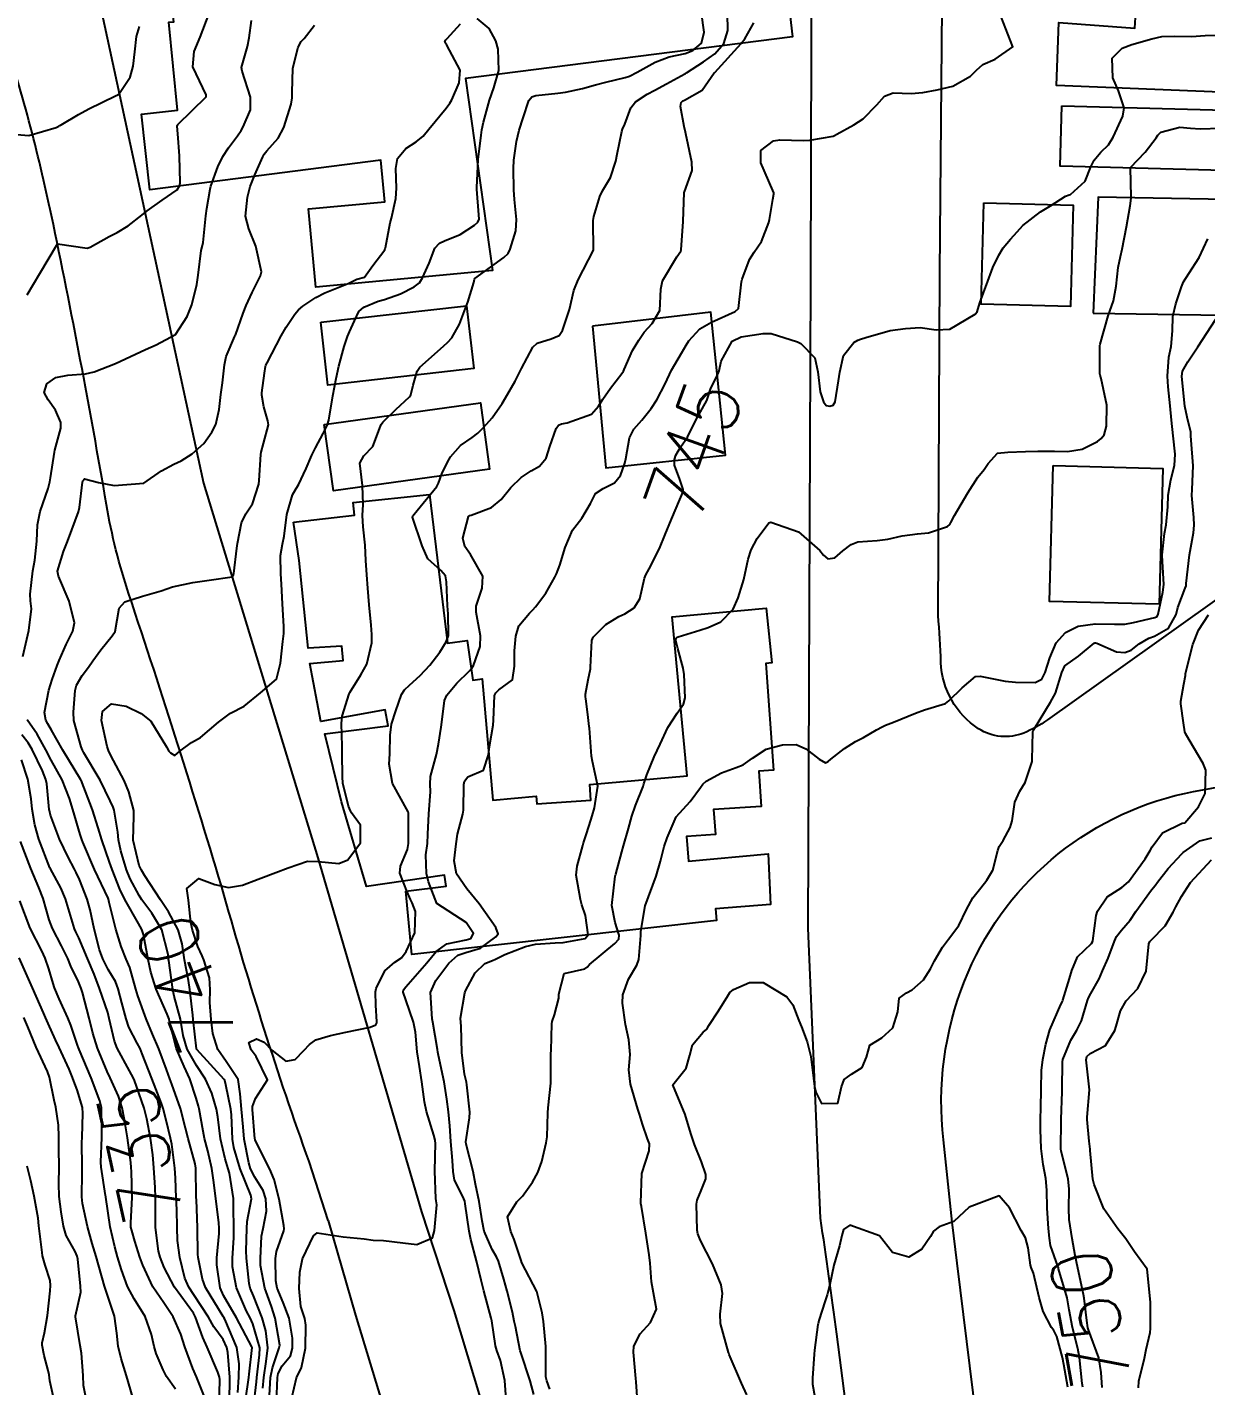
# Model space of a CAD drawing. Header units: metres. Extents: x 298520 to 308411, y 7433745 to 7450750.
# Drawn here: x 302011.5 to 302090.6, y 7441738.3 to 7441829.5 of the extents above; entities that cross this region are included whole.
import ezdxf
from ezdxf.enums import TextEntityAlignment as Align

# ---------------------------------------------------------------- set-up
doc = ezdxf.new("R2010")
doc.units = ezdxf.units.M
doc.header["$LTSCALE"] = 10
for name, color, linetype in [('Cotas', 45, 'Continuous'), ('Curvas de Nivel 1m', 11, 'Continuous'), ('Curvas de Nivel 5m', 15, 'Continuous'), ('Edificações', 30, 'Continuous'), ('Vias Primárias', 230, 'Continuous')]:
    doc.layers.add(name, color=color, linetype=linetype)
doc.styles.add('Style-STANDARD', font='STANDARD.shx')

msp = doc.modelspace()

# ---------------------------------------------------------------- linework, layer by layer
at = {"layer": 'Curvas de Nivel 1m', "flags": 128}
for points, elevation in [([(302011.458, 7441811.57), (302012.321, 7441813.007), (302013.493, 7441814.99), (302015.49, 7441814.709), (302015.702, 7441814.757), (302016.061, 7441814.964), (302016.971, 7441815.485), (302017.505, 7441815.755), (302018.247, 7441816.203), (302019.174, 7441816.925), (302019.526, 7441817.205), (302020.528, 7441817.915), (302021.54, 7441818.619), (302021.699, 7441818.898), (302021.733, 7441819.086), (302021.697, 7441820.898), (302021.585, 7441822.389), (302021.538, 7441822.901), (302021.548, 7441822.946), (302021.594, 7441823.001), (302023.48, 7441824.872), (302023.48, 7441825.007), (302022.6, 7441826.886), (302022.677, 7441827.908), (302023.076, 7441828.879), (302023.679, 7441830.478)], 736), ([(302027.749, 7441737.64), (302027.817, 7441738.818), (302027.933, 7441739.476), (302028.395, 7441740.812), (302028.425, 7441741.002), (302028.121, 7441742.815), (302027.871, 7441743.591), (302027.429, 7441744.822), (302027.147, 7441746.356), (302027.126, 7441746.826), (302027.213, 7441748.31), (302027.321, 7441748.824), (302027.547, 7441749.995), (302027.504, 7441750.822), (302027.314, 7441751.396), (302026.748, 7441752.292), (302026.472, 7441752.833), (302026.346, 7441753.248), (302026.047, 7441754.837), (302025.964, 7441755.665), (302025.851, 7441756.84), (302025.78, 7441757.874), (302025.63, 7441758.842), (302024.841, 7441760.042), (302024.269, 7441760.859), (302023.934, 7441761.934), (302023.814, 7441762.866), (302023.73, 7441764.027), (302023.766, 7441764.867), (302023.72, 7441765.677), (302023.323, 7441766.874), (302023.208, 7441767.158), (302022.932, 7441767.777), (302022.561, 7441768.884), (302022.447, 7441769.388), (302022.292, 7441770.887), (302022.187, 7441771.682), (302022.988, 7441772.346), (302024.066, 7441771.946), (302024.982, 7441771.74), (302025.928, 7441771.896), (302026.988, 7441772.293), (302028.349, 7441772.81), (302028.811, 7441772.988), (302028.997, 7441773.065), (302030.285, 7441773.506), (302031, 7441773.499), (302032.402, 7441773.363), (302033.001, 7441773.592), (302033.847, 7441774.747), (302033.844, 7441775.934), (302033.254, 7441776.757), (302033.174, 7441776.888), (302033.047, 7441777.205), (302032.675, 7441778.764), (302032.644, 7441779.189), (302032.629, 7441780.765), (302032.617, 7441781.246), (302032.574, 7441782.765), (302032.629, 7441783.254), (302033.095, 7441784.76), (302033.103, 7441784.79), (302033.134, 7441784.842), (302033.872, 7441786.029), (302034.276, 7441786.743), (302034.615, 7441788.176), (302034.618, 7441788.738), (302034.566, 7441789.366), (302034.432, 7441790.742), (302034.335, 7441791.854), (302034.269, 7441792.744), (302034.214, 7441793.717), (302034.155, 7441794.746), (302034.034, 7441795.986), (302033.991, 7441796.749), (302034.024, 7441797.482), (302033.992, 7441798.75), (302033.807, 7441800.264), (302034.074, 7441800.743), (302034.691, 7441801.385), (302035.202, 7441802.732), (302035.24, 7441802.845), (302035.356, 7441803.016), (302036.225, 7441803.861), (302037.149, 7441804.712), (302037.237, 7441804.849), (302037.385, 7441805.502), (302037.669, 7441806.436), (302037.841, 7441806.703), (302039.417, 7441808.118), (302039.723, 7441808.374), (302039.993, 7441808.674), (302040.499, 7441809.603), (302040.902, 7441810.665), (302041.051, 7441811.062), (302041.469, 7441812.389), (302041.512, 7441812.62), (302041.54, 7441812.659), (302043.487, 7441814.072), (302043.765, 7441814.352), (302043.897, 7441814.626), (302044.275, 7441815.859), (302044.329, 7441816.622), (302044.191, 7441817.968), (302044.157, 7441818.624), (302044.132, 7441820.049), (302044.158, 7441820.624), (302044.334, 7441821.87), (302044.504, 7441822.621), (302044.772, 7441823.448), (302045.159, 7441824.615), (302045.365, 7441824.864), (302045.618, 7441824.948), (302047.097, 7441825.119), (302047.622, 7441825.185), (302048.773, 7441825.426), (302049.63, 7441825.669), (302050.331, 7441825.854), (302051.637, 7441826.158), (302051.915, 7441826.261), (302052.442, 7441826.528), (302053.65, 7441827.201), (302054.589, 7441827.565), (302055.656, 7441827.777), (302056.165, 7441827.978), (302056.757, 7441828.479), (302056.936, 7441829.211), (302056.756, 7441830.479)], 741), ([(302028.207, 7441737.173), (302028.268, 7441738.813), (302028.317, 7441739.082), (302028.595, 7441739.596), (302029.14, 7441740.267), (302029.295, 7441740.8), (302029.286, 7441741.466), (302029.052, 7441742.804), (302028.649, 7441743.858), (302028.265, 7441744.814), (302028.169, 7441745.314), (302028.146, 7441746.815), (302028.21, 7441747.293), (302028.702, 7441748.683), (302028.733, 7441748.81), (302028.706, 7441749.028), (302028.397, 7441750.813), (302028.063, 7441752.127), (302027.756, 7441752.815), (302026.782, 7441754.775), (302026.767, 7441754.83), (302026.764, 7441754.849), (302026.592, 7441756.832), (302026.602, 7441757.035), (302026.81, 7441757.566), (302027.602, 7441758.818), (302026.846, 7441760.393), (302026.516, 7441760.833), (302026.356, 7441761.337), (302026.86, 7441761.572), (302027.384, 7441761.348), (302027.905, 7441760.814), (302028.842, 7441760.074), (302029.458, 7441760.18), (302030.052, 7441760.788), (302030.435, 7441761.206), (302030.86, 7441761.499), (302031.827, 7441761.807), (302032.866, 7441762.027), (302034.504, 7441762.37), (302034.871, 7441762.512), (302034.941, 7441762.661), (302034.948, 7441762.729), (302034.889, 7441763.834), (302034.857, 7441764.731), (302034.905, 7441764.948), (302035.496, 7441766.146), (302036.149, 7441766.718), (302036.615, 7441767.024), (302036.93, 7441767.438), (302037.509, 7441768.702), (302037.543, 7441770.123), (302037.32, 7441770.705), (302037.213, 7441770.944), (302036.98, 7441771.457), (302036.503, 7441772.715), (302036.529, 7441773.183), (302037.009, 7441774.289), (302037.085, 7441774.709), (302037.083, 7441776.669), (302037.084, 7441776.709), (302037.082, 7441776.748), (302037.044, 7441776.828), (302036.012, 7441778.721), (302035.777, 7441780.029), (302035.812, 7441780.723), (302035.843, 7441781.985), (302035.941, 7441782.722), (302036.227, 7441783.614), (302036.617, 7441784.715), (302036.816, 7441785.035), (302037.142, 7441785.334), (302037.856, 7441785.996), (302038.504, 7441786.69), (302039.172, 7441787.555), (302039.615, 7441788.239), (302039.759, 7441788.674), (302039.75, 7441790.129), (302039.695, 7441790.675), (302039.63, 7441792.275), (302039.563, 7441792.677), (302039.237, 7441793.041), (302038.367, 7441793.816), (302037.985, 7441794.699), (302037.355, 7441796.635), (302037.362, 7441796.709), (302037.648, 7441797.066), (302038.973, 7441798.685), (302039.089, 7441798.9), (302039.316, 7441799.543), (302039.692, 7441800.311), (302039.893, 7441800.674), (302040.565, 7441801.444), (302041.346, 7441801.98), (302041.738, 7441802.267), (302042.106, 7441802.652), (302042.699, 7441803.307), (302043.369, 7441804.265), (302043.598, 7441804.637), (302044.249, 7441805.768), (302044.658, 7441806.621), (302045.417, 7441808.053), (302045.71, 7441808.318), (302046.661, 7441808.598), (302047.185, 7441808.833), (302047.429, 7441809.167), (302047.879, 7441810.583), (302048.183, 7441811.858), (302048.481, 7441812.575), (302049.493, 7441814.56), (302049.488, 7441816.561), (302049.525, 7441816.817), (302049.924, 7441818.171), (302050.115, 7441818.554), (302050.649, 7441819.452), (302051.011, 7441820.546), (302051.099, 7441821.016), (302051.394, 7441822.542), (302051.442, 7441822.694), (302051.598, 7441823.032), (302052.017, 7441824.128), (302052.311, 7441824.533), (302053.096, 7441825.051), (302053.625, 7441825.323), (302054.393, 7441825.741), (302055.642, 7441826.416), (302055.687, 7441826.445), (302055.742, 7441826.489), (302056.898, 7441827.23), (302057.656, 7441827.765), (302058.26, 7441828.461), (302058.533, 7441829.319), (302058.5, 7441830.458)], 742), ([(302011.165, 7441787.258), (302011.587, 7441789.014), (302011.759, 7441790.458), (302011.689, 7441791.013), (302011.66, 7441791.456), (302011.84, 7441793.011), (302011.971, 7441793.74), (302012.111, 7441795.007), (302012.17, 7441796.106), (302012.335, 7441797.004), (302012.865, 7441798.563), (302012.987, 7441798.995), (302013.033, 7441799.268), (302013.309, 7441800.99), (302013.334, 7441801.121), (302013.721, 7441802.614), (302013.727, 7441802.986), (302013.361, 7441803.805), (302012.877, 7441804.506), (302012.602, 7441805.002), (302012.788, 7441805.592), (302013.388, 7441806.02), (302014.196, 7441806.176), (302015.392, 7441806.265), (302015.974, 7441806.384), (302017.403, 7441806.95), (302019.413, 7441807.887), (302020.122, 7441808.206), (302021.423, 7441808.9), (302022.21, 7441810.12), (302022.527, 7441810.884), (302022.856, 7441812.268), (302022.96, 7441812.878), (302023.155, 7441814.54), (302023.236, 7441814.874), (302023.28, 7441815.089), (302023.463, 7441816.871), (302023.528, 7441817.356), (302023.749, 7441818.66), (302023.8, 7441818.867), (302024.263, 7441820.156), (302024.606, 7441820.86), (302024.981, 7441821.447), (302025.584, 7441822.245), (302025.829, 7441822.608), (302025.961, 7441822.846), (302026.46, 7441823.986), (302026.472, 7441824.841), (302025.903, 7441826.583), (302025.867, 7441826.848), (302026.255, 7441828.246), (302026.375, 7441828.843), (302026.529, 7441829.987)], 737), ([(302026.129, 7441737.273), (302026.344, 7441738.832), (302026.37, 7441739.048), (302026.572, 7441740.83), (302026.565, 7441740.879), (302025.527, 7441742.841), (302024.655, 7441744.322), (302024.427, 7441744.854), (302024.211, 7441746.39), (302024.2, 7441746.857), (302024.351, 7441748.507), (302024.368, 7441748.855), (302024.345, 7441749.219), (302024.136, 7441750.859), (302023.97, 7441752.087), (302023.864, 7441752.863), (302023.595, 7441754.044), (302023.384, 7441754.871), (302023.292, 7441755.377), (302023.018, 7441756.877), (302022.973, 7441757.046), (302022.81, 7441757.591), (302022.388, 7441758.884), (302022.008, 7441759.716), (302021.497, 7441760.894), (302021.032, 7441762.737), (302020.998, 7441762.899), (302020.878, 7441763.236), (302020.126, 7441764.908), (302019.77, 7441766.056), (302019.597, 7441766.913), (302019.268, 7441768.589), (302019.161, 7441768.918), (302018.949, 7441769.317), (302018.031, 7441770.934), (302017.682, 7441771.642), (302017.177, 7441772.947), (302017, 7441773.454), (302016.478, 7441774.955), (302016.236, 7441775.753), (302015.859, 7441776.962), (302015.084, 7441778.949), (302015.075, 7441778.97), (302015.063, 7441778.988), (302013.85, 7441780.982), (302013.106, 7441782.305), (302012.856, 7441782.739), (302012.719, 7441782.996), (302012.626, 7441783.492), (302012.928, 7441784.993), (302013.15, 7441785.709), (302013.483, 7441786.664), (302013.605, 7441786.986), (302014.089, 7441788.065), (302014.539, 7441788.976), (302014.633, 7441789.534), (302014.294, 7441790.979), (302013.562, 7441792.654), (302013.505, 7441792.987), (302013.914, 7441794.315), (302014.17, 7441794.981), (302014.457, 7441795.786), (302014.908, 7441796.974), (302014.985, 7441797.274), (302015.179, 7441798.971), (302015.199, 7441799.076), (302015.307, 7441799.21), (302016.267, 7441798.96), (302017.301, 7441798.759), (302019.303, 7441798.92), (302020.485, 7441799.739), (302021.322, 7441800.194), (302021.798, 7441800.421), (302022.555, 7441800.882), (302023.34, 7441801.573), (302023.878, 7441802.334), (302024.129, 7441802.862), (302024.366, 7441803.856), (302024.47, 7441804.859), (302024.584, 7441805.659), (302024.727, 7441806.857), (302024.837, 7441807.428), (302025.422, 7441808.789), (302025.443, 7441808.83), (302025.45, 7441808.85), (302025.966, 7441810.324), (302026.169, 7441810.843), (302026.575, 7441811.726), (302027.147, 7441812.833), (302027.198, 7441813.11), (302026.833, 7441814.837), (302026.359, 7441815.993), (302026.125, 7441816.844), (302026.258, 7441818.121), (302026.45, 7441818.841), (302026.754, 7441819.634), (302027.303, 7441820.833), (302027.392, 7441821.005), (302027.569, 7441821.246), (302028.32, 7441822.081), (302028.714, 7441822.813), (302029.185, 7441824.383), (302029.263, 7441824.805), (302029.266, 7441825.158), (302029.31, 7441826.805), (302029.657, 7441828.214), (302029.868, 7441828.59), (302030.07, 7441828.796), (302030.767, 7441829.694)], 738), ([(302026.665, 7441736.829), (302026.869, 7441738.538), (302026.898, 7441738.827), (302027.079, 7441740.352), (302027.083, 7441740.825), (302026.629, 7441742.43), (302026.446, 7441742.832), (302026.188, 7441743.286), (302025.52, 7441744.841), (302025.262, 7441746.259), (302025.253, 7441746.844), (302025.334, 7441748.206), (302025.347, 7441748.844), (302025.329, 7441750.238), (302025.32, 7441750.844), (302025.055, 7441752.542), (302024.968, 7441752.848), (302024.763, 7441753.505), (302024.444, 7441754.855), (302024.278, 7441756.338), (302024.189, 7441756.859), (302023.87, 7441757.92), (302023.445, 7441758.871), (302022.836, 7441759.777), (302022.202, 7441760.887), (302021.948, 7441761.803), (302021.756, 7441762.891), (302021.346, 7441764.446), (302021.248, 7441764.897), (302020.973, 7441766.849), (302020.966, 7441766.9), (302020.926, 7441767.243), (302020.505, 7441768.904), (302019.841, 7441770.03), (302019.162, 7441770.918), (302018.976, 7441771.199), (302018.381, 7441772.323), (302018.139, 7441772.933), (302017.752, 7441774.199), (302017.601, 7441774.941), (302017.545, 7441775.459), (302017.298, 7441776.946), (302017.236, 7441777.138), (302017.049, 7441777.574), (302016.359, 7441778.957), (302015.274, 7441780.784), (302015.176, 7441780.969), (302015.095, 7441781.19), (302014.604, 7441782.975), (302014.573, 7441783.524), (302014.679, 7441784.975), (302014.776, 7441785.344), (302015.153, 7441785.98), (302015.578, 7441786.545), (302015.869, 7441786.963), (302016.408, 7441787.72), (302017.18, 7441788.658), (302017.366, 7441788.947), (302017.647, 7441790.502), (302018.025, 7441790.938), (302019.217, 7441791.32), (302020.456, 7441791.672), (302021.223, 7441791.95), (302022.59, 7441792.243), (302023.228, 7441792.33), (302023.697, 7441792.397), (302025.231, 7441792.624), (302025.327, 7441792.754), (302025.345, 7441792.849), (302025.546, 7441794.551), (302025.583, 7441794.847), (302025.865, 7441796.253), (302026.162, 7441796.841), (302026.594, 7441797.533), (302027.026, 7441798.833), (302027.053, 7441799.087), (302027.148, 7441800.832), (302027.177, 7441800.989), (302027.34, 7441801.573), (302027.673, 7441802.825), (302027.633, 7441803.103), (302027.365, 7441804.034), (302027.219, 7441804.832), (302027.218, 7441804.989), (302027.395, 7441806.303), (302027.476, 7441806.755), (302027.497, 7441806.829), (302027.577, 7441807), (302028.528, 7441808.813), (302028.856, 7441809.384), (302029.445, 7441810.269), (302029.692, 7441810.555), (302029.985, 7441810.795), (302030.858, 7441811.387), (302031.462, 7441811.694), (302033.029, 7441812.317), (302033.471, 7441812.555), (302033.613, 7441812.607), (302034.117, 7441812.744), (302034.674, 7441813.545), (302035.492, 7441814.59), (302035.519, 7441814.703), (302035.523, 7441814.73), (302035.846, 7441816.399), (302035.927, 7441816.726), (302036.219, 7441818.041), (302036.273, 7441818.723), (302036.222, 7441820.058), (302036.344, 7441820.722), (302036.901, 7441821.388), (302037.58, 7441821.835), (302038.056, 7441822.232), (302038.439, 7441822.697), (302039.607, 7441824.11), (302039.849, 7441824.439), (302039.981, 7441824.676), (302040.484, 7441825.818), (302040.541, 7441826.671), (302039.659, 7441828.33), (302039.526, 7441828.547), (302039.555, 7441828.682), (302039.664, 7441828.784), (302040.577, 7441829.768)], 739), ([(302029.231, 7441737.461), (302029.544, 7441738.796), (302029.884, 7441739.5), (302030.167, 7441740.787), (302030.19, 7441742.348), (302030.107, 7441742.788), (302029.844, 7441743.593), (302029.722, 7441744.794), (302029.786, 7441745.905), (302029.949, 7441746.791), (302030.699, 7441748.339), (302030.946, 7441748.532), (302032.698, 7441748.276), (302034.101, 7441748.143), (302034.696, 7441748.058), (302035.399, 7441748.02), (302036.695, 7441747.88), (302037.633, 7441747.761), (302038.698, 7441748.204), (302038.821, 7441748.688), (302038.982, 7441750.433), (302038.935, 7441750.687), (302038.906, 7441750.859), (302038.84, 7441752.689), (302038.88, 7441754.59), (302038.877, 7441754.689), (302038.869, 7441754.774), (302038.787, 7441755.104), (302038.277, 7441756.695), (302038.152, 7441757.354), (302037.977, 7441758.698), (302037.813, 7441759.726), (302037.665, 7441760.702), (302037.542, 7441762.028), (302037.417, 7441762.705), (302036.895, 7441764.189), (302036.709, 7441764.712), (302036.737, 7441764.879), (302036.906, 7441765.061), (302038.316, 7441766.689), (302038.931, 7441767.448), (302039.65, 7441767.959), (302040.939, 7441768.225), (302041.273, 7441768.323), (302041.45, 7441768.655), (302040.954, 7441769.402), (302038.973, 7441770.68), (302038.429, 7441772.13), (302038.275, 7441772.691), (302038.25, 7441773.936), (302038.341, 7441774.69), (302038.381, 7441775.331), (302038.432, 7441776.689), (302038.552, 7441778.182), (302038.533, 7441778.688), (302038.552, 7441779.207), (302038.959, 7441780.682), (302039.1, 7441781.375), (302039.265, 7441782.525), (302039.288, 7441782.678), (302039.488, 7441784.317), (302039.641, 7441784.675), (302040.329, 7441785.484), (302041.157, 7441786.287), (302041.336, 7441786.482), (302041.442, 7441786.657), (302041.882, 7441787.946), (302041.902, 7441788.653), (302041.614, 7441790.249), (302041.612, 7441790.656), (302042.014, 7441791.863), (302042.063, 7441792.652), (302041.247, 7441794.111), (302040.863, 7441794.664), (302040.718, 7441795.208), (302041.102, 7441796.662), (302041.204, 7441796.741), (302041.284, 7441796.765), (302042.649, 7441797.287), (302043.295, 7441797.823), (302043.95, 7441798.63), (302044.636, 7441799.298), (302045.32, 7441799.732), (302045.87, 7441800.059), (302046.315, 7441800.6), (302046.571, 7441801.368), (302047, 7441802.594), (302047.146, 7441802.801), (302047.356, 7441802.907), (302047.74, 7441802.967), (302049.363, 7441803.537), (302049.831, 7441804.092), (302050.121, 7441804.553), (302050.636, 7441805.296), (302051.399, 7441806.276), (302051.507, 7441806.433), (302051.556, 7441806.538), (302052.119, 7441807.83), (302052.55, 7441808.529), (302052.903, 7441809.051), (302053.434, 7441809.629), (302053.958, 7441810.512), (302054.03, 7441811.946), (302054.127, 7441812.51), (302055.102, 7441814.109), (302055.356, 7441814.492), (302055.391, 7441814.595), (302055.523, 7441816.49), (302055.596, 7441818.435), (302055.611, 7441818.489), (302056.121, 7441819.921), (302056.113, 7441820.485), (302055.708, 7441822.372), (302055.68, 7441822.489), (302055.597, 7441822.872), (302055.333, 7441824.217), (302055.381, 7441824.493), (302055.502, 7441824.604), (302055.615, 7441824.65), (302056.797, 7441825.306), (302057.601, 7441826.47), (302057.62, 7441826.493), (302057.643, 7441826.508), (302059.416, 7441828.444), (302059.666, 7441828.765), (302060.269, 7441829.842)], 743), ([(302043.607, 7441737.658), (302043.543, 7441738.626), (302043.261, 7441739.972), (302043.014, 7441740.634), (302042.927, 7441740.946), (302042.67, 7441742.639), (302042.636, 7441742.817), (302042.134, 7441744.645), (302041.957, 7441745.36), (302041.633, 7441746.65), (302041.26, 7441748.092), (302041.14, 7441748.656), (302040.889, 7441750.5), (302040.862, 7441750.659), (302040.736, 7441750.975), (302040.168, 7441752.089), (302040.065, 7441752.67), (302040.029, 7441753.406), (302039.924, 7441754.673), (302039.858, 7441755.739), (302039.765, 7441756.676), (302039.659, 7441757.525), (302039.478, 7441758.68), (302039.082, 7441760.454), (302039.046, 7441760.687), (302039.026, 7441760.859), (302038.864, 7441761.788), (302038.701, 7441762.692), (302038.656, 7441762.913), (302038.553, 7441764.694), (302038.911, 7441765.502), (302039.785, 7441766.671), (302040.385, 7441767.208), (302040.93, 7441767.377), (302041.905, 7441767.679), (302042.941, 7441768.422), (302043.098, 7441768.638), (302042.949, 7441769.046), (302041.813, 7441770.652), (302040.983, 7441771.656), (302040.303, 7441772.667), (302040.136, 7441773.535), (302040.271, 7441774.667), (302040.367, 7441775.322), (302040.733, 7441776.663), (302040.779, 7441776.929), (302040.803, 7441778.663), (302040.843, 7441778.885), (302041.071, 7441779.183), (302042.106, 7441779.621), (302042.438, 7441780.647), (302042.526, 7441781.218), (302042.758, 7441782.644), (302042.774, 7441782.986), (302042.862, 7441784.643), (302042.946, 7441784.831), (302043.139, 7441785.025), (302044.07, 7441785.705), (302044.193, 7441786.625), (302044.197, 7441787.649), (302044.278, 7441788.624), (302044.484, 7441789.33), (302045.206, 7441790.18), (302045.424, 7441790.394), (302045.614, 7441790.606), (302046.296, 7441791.525), (302046.911, 7441792.593), (302047.013, 7441792.814), (302047.241, 7441793.408), (302047.601, 7441794.585), (302048.093, 7441795.755), (302048.707, 7441796.569), (302049.293, 7441797.538), (302049.641, 7441798.215), (302050.15, 7441798.552), (302050.917, 7441798.936), (302051.312, 7441799.426), (302051.611, 7441800.246), (302051.665, 7441800.537), (302051.912, 7441801.966), (302052.199, 7441802.532), (302052.738, 7441803.148), (302053.367, 7441803.934), (302053.748, 7441804.514), (302054.309, 7441805.586), (302054.747, 7441806.5), (302055.415, 7441807.654), (302055.727, 7441808.18), (302055.91, 7441808.485), (302056.639, 7441809.27), (302057.435, 7441809.726), (302059.02, 7441810.446), (302059.234, 7441810.655), (302059.44, 7441812.44), (302059.475, 7441812.612), (302059.976, 7441813.947), (302060.298, 7441814.432), (302060.792, 7441815.139), (302061.278, 7441816.422), (302061.325, 7441816.622), (302061.538, 7441817.97), (302061.606, 7441818.355), (302061.603, 7441818.419), (302061.544, 7441818.571), (302060.73, 7441820.428), (302060.745, 7441821.258), (302061.585, 7441821.912), (302062.023, 7441821.979), (302063.586, 7441821.937), (302064.019, 7441821.961), (302065.591, 7441822.23), (302065.686, 7441822.275), (302065.834, 7441822.368), (302066.976, 7441822.979), (302067.603, 7441823.401), (302068.53, 7441824.336), (302069.039, 7441824.912), (302069.625, 7441825.14), (302070.836, 7441825.097), (302071.626, 7441825.157), (302072.586, 7441825.333), (302073.626, 7441825.585), (302074.829, 7441826.262), (302075.229, 7441826.666), (302075.645, 7441827.037), (302076.484, 7441827.408), (302077.663, 7441828.23), (302076.882, 7441830.238)], 744), ([(302046.577, 7441738.039), (302046.358, 7441738.592), (302046.303, 7441738.877), (302046.302, 7441740.593), (302046.298, 7441740.911), (302046.146, 7441742.595), (302046.061, 7441743.176), (302045.688, 7441744.6), (302044.682, 7441746.526), (302044.659, 7441746.587), (302044.655, 7441746.61), (302044.179, 7441748.099), (302043.943, 7441748.621), (302043.726, 7441749.616), (302044.363, 7441750.616), (302044.737, 7441750.999), (302045.403, 7441751.947), (302045.772, 7441752.6), (302046.029, 7441753.332), (302046.333, 7441754.594), (302046.379, 7441755.002), (302046.43, 7441756.594), (302046.462, 7441756.938), (302046.626, 7441758.592), (302046.63, 7441758.788), (302046.642, 7441760.592), (302046.648, 7441760.799), (302046.705, 7441762.592), (302046.73, 7441762.736), (302046.879, 7441763.197), (302047.172, 7441764.305), (302047.179, 7441764.587), (302047.534, 7441765.963), (302048.918, 7441766.275), (302049.086, 7441766.402), (302049.232, 7441766.565), (302050.937, 7441767.976), (302051.198, 7441768.279), (302051.22, 7441768.537), (302050.956, 7441769.387), (302050.733, 7441770.544), (302050.963, 7441772.511), (302050.971, 7441772.54), (302050.994, 7441772.648), (302051.403, 7441774.142), (302051.514, 7441774.535), (302051.847, 7441775.716), (302052.08, 7441776.53), (302052.323, 7441777.254), (302052.828, 7441778.522), (302052.888, 7441778.7), (302053.075, 7441779.318), (302053.584, 7441780.513), (302053.968, 7441781.373), (302054.495, 7441782.499), (302055.123, 7441783.467), (302055.542, 7441784.073), (302055.66, 7441784.485), (302055.597, 7441786.045), (302055.523, 7441786.486), (302055.176, 7441787.796), (302055.024, 7441788.335), (302055.046, 7441788.492), (302055.122, 7441788.553), (302055.184, 7441788.579), (302056.64, 7441789.027), (302057.194, 7441789.209), (302058.057, 7441789.604), (302058.876, 7441790.445), (302059.221, 7441791.214), (302059.515, 7441792.153), (302059.59, 7441792.436), (302059.882, 7441793.798), (302060.082, 7441794.432), (302060.489, 7441795.203), (302061.28, 7441796.235), (302061.405, 7441796.295), (302063.272, 7441795.647), (302064.712, 7441794.378), (302064.95, 7441794.075), (302065.248, 7441793.836), (302065.719, 7441793.895), (302066.254, 7441794.36), (302066.814, 7441794.8), (302067.262, 7441794.967), (302068.543, 7441795.058), (302069.265, 7441795.141), (302070.221, 7441795.363), (302071.271, 7441795.504), (302071.991, 7441795.574), (302073.279, 7441796.007), (302073.422, 7441796.137), (302073.502, 7441796.277), (302073.747, 7441796.732), (302074.646, 7441798.26), (302075.313, 7441799.304), (302075.735, 7441799.83), (302076.017, 7441800.243), (302076.644, 7441800.927), (302077.334, 7441801.001), (302078.524, 7441801.029), (302079.336, 7441801.069), (302080.472, 7441801.057), (302081.336, 7441801.048), (302082.318, 7441801.19), (302083.346, 7441801.718), (302083.591, 7441801.915), (302083.791, 7441802.153), (302083.955, 7441802.747), (302083.988, 7441804.151), (302083.604, 7441805.953), (302083.529, 7441806.158), (302083.508, 7441806.263), (302083.513, 7441808.159), (302083.521, 7441808.255), (302084.077, 7441810.15), (302084.436, 7441811.167), (302084.605, 7441812.143), (302084.741, 7441813.396), (302084.889, 7441814.139), (302085.003, 7441814.635), (302085.29, 7441816.133), (302085.537, 7441817.546), (302085.616, 7441818.055), (302085.62, 7441818.129), (302085.563, 7441820.13), (302086.554, 7441821.145), (302087.291, 7441822.113), (302087.411, 7441822.296), (302087.597, 7441822.504), (302088.873, 7441822.825), (302089.6, 7441822.772), (302090.242, 7441822.723), (302091.6, 7441822.766)], 746), ([(302052.497, 7441736.587), (302052.367, 7441738.522), (302052.35, 7441738.758), (302052.181, 7441740.524), (302052.211, 7441740.93), (302052.625, 7441741.755), (302053.32, 7441742.51), (302053.728, 7441743.423), (302053.541, 7441744.507), (302053.407, 7441745.245), (302053.3, 7441746.511), (302053.231, 7441747.055), (302053.019, 7441748.515), (302052.73, 7441750.32), (302052.691, 7441750.52), (302052.686, 7441750.568), (302052.753, 7441752.52), (302053.249, 7441754.04), (302053.255, 7441754.513), (302053.135, 7441754.863), (302052.796, 7441755.834), (302052.59, 7441756.522), (302052.489, 7441756.84), (302051.984, 7441758.528), (302051.874, 7441759.493), (302051.962, 7441760.529), (302051.878, 7441761.514), (302051.656, 7441762.532), (302051.44, 7441763.982), (302051.478, 7441764.534), (302051.85, 7441765.589), (302052.409, 7441766.525), (302052.55, 7441766.9), (302052.684, 7441768.523), (302052.689, 7441768.78), (302052.973, 7441770.52), (302053.715, 7441772.509), (302054.006, 7441773.508), (302054.255, 7441774.501), (302054.443, 7441775.078), (302055.043, 7441776.49), (302056.001, 7441777.533), (302056.681, 7441778.474), (302056.843, 7441778.695), (302057.069, 7441778.896), (302058.094, 7441779.443), (302059.083, 7441779.804), (302059.546, 7441779.983), (302060.178, 7441780.434), (302061.099, 7441781.047), (302062.184, 7441781.327), (302063.102, 7441781.351), (302063.768, 7441781.058), (302064.648, 7441780.377), (302065.089, 7441780.113), (302065.26, 7441780.199), (302065.43, 7441780.367), (302066.367, 7441781.091), (302067.105, 7441781.547), (302067.638, 7441781.814), (302068.516, 7441782.336), (302068.899, 7441782.548), (302069.116, 7441782.643), (302069.656, 7441782.86), (302071.124, 7441783.455), (302071.74, 7441783.681), (302073.131, 7441784.118), (302073.362, 7441784.277), (302074.25, 7441785.159), (302075.158, 7441785.918), (302075.471, 7441785.934), (302077.154, 7441785.605), (302077.836, 7441785.54), (302079.153, 7441785.523), (302079.61, 7441785.75), (302079.832, 7441786.2), (302080.157, 7441787.18), (302080.58, 7441788.189), (302081.19, 7441788.884), (302082.06, 7441789.306), (302083.196, 7441789.464), (302084.491, 7441789.436), (302085.196, 7441789.436), (302085.773, 7441789.548), (302087.201, 7441789.882), (302087.35, 7441789.96), (302087.425, 7441790.108), (302087.746, 7441791.584), (302087.803, 7441792.104), (302087.714, 7441793.64), (302087.699, 7441794.106), (302087.84, 7441795.538), (302087.955, 7441796.103), (302088.078, 7441797.319), (302088.094, 7441798.102), (302088.276, 7441799.138), (302088.523, 7441800.098), (302088.563, 7441800.87), (302088.428, 7441802.099), (302088.317, 7441803.147), (302088.221, 7441804.102), (302088.106, 7441805.389), (302088.06, 7441806.103), (302088.133, 7441807.385), (302088.295, 7441808.101), (302088.392, 7441809.142), (302088.419, 7441810.1), (302088.601, 7441810.953), (302088.998, 7441812.095), (302089.134, 7441812.435), (302089.482, 7441813.003), (302090.174, 7441814.08), (302090.767, 7441815.332)], 747), ([(302059.806, 7441737.663), (302059.448, 7441738.437), (302058.612, 7441740.362), (302058.58, 7441740.45), (302058.564, 7441740.5), (302058.038, 7441742.456), (302058.014, 7441743.085), (302058.171, 7441744.455), (302058.077, 7441745.048), (302057.485, 7441746.462), (302056.698, 7441748.02), (302056.509, 7441748.472), (302056.468, 7441748.711), (302056.418, 7441750.473), (302056.465, 7441750.744), (302056.742, 7441751.386), (302057.046, 7441752.171), (302057.045, 7441752.467), (302056.761, 7441753.308), (302056.295, 7441754.475), (302056.036, 7441755.226), (302055.661, 7441756.481), (302054.823, 7441758.49), (302055.718, 7441759.603), (302055.975, 7441760.479), (302056.155, 7441761.182), (302056.868, 7441762.023), (302057.105, 7441762.233), (302057.254, 7441762.466), (302057.887, 7441763.456), (302058.522, 7441764.454), (302058.667, 7441764.682), (302058.899, 7441764.888), (302059.976, 7441765.365), (302060.907, 7441765.358), (302062.494, 7441764.404), (302062.887, 7441763.858), (302063.301, 7441762.817), (302063.469, 7441762.391), (302063.853, 7441761.375), (302064.105, 7441760.381), (302064.282, 7441758.927), (302064.347, 7441758.377), (302064.44, 7441757.996), (302064.812, 7441757.233), (302065.914, 7441757.257), (302066.15, 7441758.357), (302066.333, 7441758.852), (302066.836, 7441759.202), (302067.536, 7441759.649), (302067.829, 7441760.34), (302068.054, 7441761.145), (302068.866, 7441761.641), (302069.604, 7441762.319), (302069.951, 7441763.382), (302070.028, 7441764.313), (302070.533, 7441764.671), (302070.902, 7441764.876), (302071.663, 7441765.541), (302072.135, 7441766.288), (302072.405, 7441766.808), (302072.937, 7441767.732), (302073.354, 7441768.274), (302074.036, 7441769.184), (302074.541, 7441770.256), (302074.981, 7441771.051), (302075.505, 7441771.728), (302075.928, 7441772.241), (302076.317, 7441772.919), (302076.652, 7441774.234), (302076.753, 7441774.497), (302077.023, 7441774.913), (302077.49, 7441775.771), (302077.614, 7441776.224), (302077.792, 7441777.486), (302078.138, 7441778.219), (302078.49, 7441778.797), (302078.953, 7441780.211), (302078.966, 7441780.33), (302079.013, 7441782.211), (302079.037, 7441782.288), (302079.115, 7441782.434), (302080.199, 7441784.194), (302080.538, 7441784.793), (302080.953, 7441786.183), (302081.167, 7441786.632), (302082.066, 7441787.279), (302083.13, 7441788.161), (302083.161, 7441788.183), (302083.183, 7441788.185), (302083.209, 7441788.185), (302083.295, 7441788.158), (302084.621, 7441787.582), (302085.177, 7441787.523), (302085.617, 7441787.687), (302086.155, 7441788.12), (302086.807, 7441788.494), (302087.188, 7441788.626), (302088.124, 7441789.171), (302088.623, 7441790.096), (302088.752, 7441790.553), (302089.229, 7441791.845), (302089.3, 7441792.021), (302089.305, 7441792.089), (302089.305, 7441792.16), (302089.539, 7441794.086), (302089.792, 7441795.565), (302089.832, 7441796.082), (302089.818, 7441796.611), (302089.693, 7441798.084), (302089.701, 7441798.478), (302089.765, 7441800.083), (302089.635, 7441801.799), (302089.625, 7441802.086), (302089.614, 7441802.345), (302089.365, 7441803.343), (302089.211, 7441804.092), (302089.188, 7441804.28), (302089.015, 7441806.094), (302089.062, 7441806.438), (302089.413, 7441807.055), (302090.092, 7441808.08), (302091.305, 7441809.925)], 748), ([(302082.375, 7441738.162), (302082.331, 7441738.418), (302082.146, 7441740.165), (302082.023, 7441740.762), (302081.666, 7441742.17), (302081.456, 7441743.361), (302081.303, 7441744.173), (302080.738, 7441746.124), (302080.721, 7441746.18), (302080.684, 7441746.299), (302080.204, 7441747.694), (302080.124, 7441748.189), (302080.067, 7441748.836), (302079.976, 7441750.191), (302079.955, 7441751.402), (302079.879, 7441752.193), (302079.691, 7441753.125), (302079.564, 7441754.198), (302079.514, 7441755.477), (302079.516, 7441756.199), (302079.534, 7441756.923), (302079.568, 7441758.199), (302079.599, 7441759.441), (302079.684, 7441760.198), (302079.881, 7441761.213), (302080.14, 7441762.191), (302080.89, 7441763.877), (302080.99, 7441764.081), (302081.024, 7441764.179), (302081.461, 7441765.628), (302081.629, 7441766.173), (302082.018, 7441767.083), (302082.941, 7441767.986), (302083.015, 7441768.087), (302083.039, 7441768.159), (302083.262, 7441769.864), (302083.343, 7441770.156), (302084.009, 7441771.123), (302084.989, 7441771.742), (302085.425, 7441772.134), (302086.559, 7441773.667), (302086.817, 7441774.113), (302086.889, 7441774.238), (302087.018, 7441774.466), (302087.723, 7441775.413), (302089.042, 7441776.057), (302089.07, 7441776.062), (302089.205, 7441776.088), (302090.134, 7441777.154), (302090.588, 7441778.067), (302090.633, 7441779.621), (302090.458, 7441780.069), (302089.515, 7441781.676), (302089.271, 7441782.088), (302089.225, 7441782.199), (302089.12, 7441782.808), (302088.949, 7441784.092), (302088.954, 7441784.274), (302089.153, 7441785.408), (302089.258, 7441785.993), (302089.263, 7441786.089), (302089.28, 7441786.204), (302089.754, 7441788.081), (302090.139, 7441789.023), (302090.796, 7441790.066)], 749), ([(302025.608, 7441737.804), (302025.678, 7441738.839), (302025.696, 7441739.74), (302025.546, 7441740.841), (302024.743, 7441742.737), (302024.683, 7441742.85), (302024.634, 7441742.928), (302023.448, 7441744.868), (302023.233, 7441745.436), (302022.949, 7441746.876), (302022.923, 7441747.115), (302022.914, 7441748.877), (302022.834, 7441750.776), (302022.826, 7441750.879), (302022.817, 7441750.962), (302022.801, 7441752.879), (302022.757, 7441753.177), (302022.27, 7441754.885), (302022.099, 7441755.577), (302021.752, 7441756.891), (302021.183, 7441758.532), (302021.047, 7441758.898), (302020.832, 7441759.52), (302020.301, 7441760.906), (302019.877, 7441761.895), (302019.46, 7441762.914), (302018.896, 7441764.472), (302018.768, 7441764.922), (302018.352, 7441766.363), (302018.123, 7441766.932), (302017.78, 7441767.786), (302017.422, 7441768.943), (302016.97, 7441770.743), (302016.925, 7441770.95), (302016.897, 7441771.028), (302015.992, 7441772.96), (302015.205, 7441774.783), (302015.133, 7441774.969), (302015.026, 7441775.314), (302014.522, 7441776.975), (302014.313, 7441777.715), (302013.808, 7441778.983), (302013.083, 7441780.301), (302012.722, 7441780.996), (302012.134, 7441782.036), (302011.459, 7441783.015)], 737), ([(302025.032, 7441736.845), (302025.067, 7441738.356), (302025.071, 7441738.845), (302024.949, 7441740.505), (302024.886, 7441740.847), (302024.618, 7441741.369), (302024.003, 7441742.235), (302023.638, 7441742.865), (302022.655, 7441744.383), (302022.324, 7441744.883), (302022.057, 7441745.498), (302021.711, 7441746.89), (302021.565, 7441748.02), (302021.535, 7441748.892), (302021.512, 7441750.101), (302021.483, 7441750.892), (302021.426, 7441752.213), (302021.386, 7441752.894), (302021.181, 7441754.491), (302021.094, 7441754.897), (302020.795, 7441756.119), (302020.591, 7441756.902), (302020.485, 7441757.225), (302019.836, 7441758.91), (302019.187, 7441760.578), (302019.044, 7441760.918), (302018.857, 7441761.291), (302018.301, 7441762.362), (302018.108, 7441762.931), (302017.819, 7441764.006), (302017.569, 7441764.94), (302017.389, 7441765.424), (302016.916, 7441766.238), (302016.551, 7441766.954), (302016.331, 7441767.554), (302015.961, 7441768.96), (302015.69, 7441770.234), (302015.496, 7441770.965), (302014.986, 7441772.272), (302014.763, 7441772.746), (302014.639, 7441772.975), (302014.208, 7441773.774), (302013.626, 7441774.984), (302013.039, 7441776.593), (302012.958, 7441776.907), (302012.942, 7441776.992), (302012.775, 7441778.709), (302012.718, 7441778.995), (302012.488, 7441779.582), (302011.8, 7441781.009), (302011.536, 7441781.453), (302011.103, 7441782.008)], 736), ([(302023.336, 7441737.634), (302022.841, 7441738.876), (302022.591, 7441739.436), (302022.06, 7441740.886), (302021.788, 7441741.722), (302021.28, 7441742.894), (302020.647, 7441743.833), (302019.91, 7441744.908), (302019.228, 7441746.364), (302019.025, 7441746.917), (302018.694, 7441747.982), (302018.485, 7441748.708), (302018.437, 7441748.924), (302018.417, 7441749.215), (302018.508, 7441750.923), (302018.48, 7441752.654), (302018.454, 7441752.924), (302018.424, 7441753.259), (302018.199, 7441754.929), (302017.994, 7441756.132), (302017.855, 7441756.934), (302017.604, 7441757.732), (302017.033, 7441758.947), (302016.829, 7441759.387), (302016.188, 7441760.957), (302015.874, 7441761.948), (302015.62, 7441762.963), (302015.176, 7441764.69), (302015.085, 7441764.968), (302014.907, 7441765.405), (302014.408, 7441766.468), (302014.186, 7441766.981), (302013.77, 7441767.826), (302013.17, 7441768.997), (302012.952, 7441769.581), (302012.53, 7441771.004), (302012.254, 7441771.734), (302011.72, 7441773.013), (302011.02, 7441774.837)], 734), ([(302086.098, 7441738.117), (302086.128, 7441738.579), (302086.496, 7441740.112), (302086.619, 7441740.692), (302086.884, 7441741.853), (302086.919, 7441742.107), (302086.9, 7441743.857), (302086.886, 7441744.108), (302086.683, 7441746.11), (302085.829, 7441747.258), (302085.264, 7441748.132), (302084.713, 7441748.799), (302083.786, 7441750.149), (302083.117, 7441751.789), (302083.036, 7441752.157), (302082.858, 7441754.073), (302082.849, 7441754.159), (302082.781, 7441754.702), (302082.655, 7441756.161), (302082.654, 7441756.312), (302082.823, 7441758.16), (302082.583, 7441760.163), (302082.636, 7441760.381), (302082.857, 7441760.588), (302083.882, 7441761.13), (302084.516, 7441762.144), (302084.596, 7441762.423), (302084.886, 7441763.468), (302085.268, 7441764.134), (302086.065, 7441764.963), (302086.617, 7441766.115), (302086.794, 7441767.965), (302086.869, 7441768.111), (302086.899, 7441768.156), (302086.944, 7441768.212), (302087.896, 7441769.164), (302088.439, 7441770.095), (302088.621, 7441770.449), (302088.983, 7441771.129), (302089.591, 7441772.081), (302091.008, 7441773.6)], 751), ([(302021.433, 7441738.032), (302020.82, 7441738.898), (302020.589, 7441739.326), (302020.133, 7441740.432), (302019.988, 7441740.906), (302019.823, 7441741.706), (302019.387, 7441742.912), (302018.651, 7441744.117), (302018.209, 7441744.927), (302017.799, 7441746.058), (302017.536, 7441746.937), (302017.348, 7441747.599), (302017.042, 7441748.945), (302016.752, 7441750.93), (302016.752, 7441750.95), (302016.75, 7441750.966), (302016.734, 7441751.049), (302016.433, 7441752.953), (302016.412, 7441753.3), (302016.47, 7441754.953), (302016.476, 7441755.264), (302016.448, 7441756.954), (302016.355, 7441757.406), (302015.762, 7441758.961), (302014.961, 7441760.859), (302014.919, 7441760.969), (302014.855, 7441761.16), (302014.395, 7441762.504), (302014.194, 7441762.98), (302013.617, 7441764.264), (302013.308, 7441764.994), (302013.203, 7441765.293), (302012.916, 7441766.277), (302012.676, 7441767.002), (302012.442, 7441767.49), (302011.672, 7441769.013), (302010.97, 7441770.854)], 733), ([(302018.571, 7441737.469), (302018.14, 7441738.935), (302017.773, 7441740.101), (302017.566, 7441740.936), (302017.486, 7441741.801), (302017.333, 7441742.939), (302016.663, 7441744.95), (302016.103, 7441746.956), (302015.832, 7441747.819), (302015.513, 7441748.962), (302015.185, 7441750.506), (302015.144, 7441750.966), (302015.151, 7441752.564), (302015.148, 7441752.966), (302015.142, 7441754.602), (302015.154, 7441754.966), (302015.214, 7441756.551), (302015.174, 7441756.966), (302014.815, 7441758.147), (302014.589, 7441758.742), (302014.507, 7441758.975), (302014.282, 7441759.527), (302013.612, 7441760.989), (302013.379, 7441761.513), (302012.869, 7441762.616), (302012.693, 7441763.002), (302012.554, 7441763.327), (302011.834, 7441765.011), (302010.923, 7441767.02)], 732), ([(302015.516, 7441736.96), (302015.255, 7441738.292), (302015.224, 7441738.964), (302015.108, 7441740.465), (302015.03, 7441740.966), (302014.706, 7441742.896), (302014.707, 7441742.969), (302015.066, 7441744.557), (302015.057, 7441744.966), (302014.876, 7441746.773), (302014.829, 7441746.969), (302014.686, 7441747.291), (302014.081, 7441748.364), (302013.908, 7441748.982), (302013.756, 7441749.946), (302013.618, 7441750.987), (302013.595, 7441751.841), (302013.617, 7441752.987), (302013.59, 7441754.169), (302013.59, 7441754.988), (302013.577, 7441755.774), (302013.382, 7441756.991), (302013.271, 7441757.457), (302012.96, 7441758.998), (302012.829, 7441759.381), (302012.063, 7441761.008), (302011.5, 7441762.381), (302011.243, 7441763.016)], 731), ([(302081.354, 7441738.172), (302081.09, 7441739.691), (302081.007, 7441740.176), (302080.627, 7441741.571), (302080.423, 7441741.976), (302080.251, 7441742.186), (302079.701, 7441743.252), (302079.434, 7441744.198), (302079.055, 7441745.827), (302078.896, 7441746.207), (302078.847, 7441746.37), (302078.696, 7441747.543), (302078.519, 7441748.212), (302078.221, 7441748.704), (302077.44, 7441750.223), (302076.741, 7441751.03), (302074.733, 7441750.26), (302073.693, 7441749.295), (302072.713, 7441748.951), (302072.345, 7441748.648), (302072.144, 7441748.286), (302071.545, 7441747.441), (302070.689, 7441746.91), (302069.589, 7441747.213), (302068.703, 7441748.33), (302066.713, 7441749.052), (302066.302, 7441748.763), (302066.189, 7441748.358), (302066.013, 7441747.678), (302065.633, 7441746.366), (302065.372, 7441745.072), (302065.188, 7441744.372), (302065.059, 7441743.972), (302064.637, 7441742.659), (302064.584, 7441742.431), (302064.573, 7441742.381), (302064.351, 7441740.648), (302064.33, 7441740.383), (302064.201, 7441738.772), (302064.21, 7441738.384), (302064.563, 7441736.38)], 748)]:
    msp.add_lwpolyline(points, dxfattribs=dict(at, elevation=elevation))
at = {"layer": 'Curvas de Nivel 5m', "flags": 128}
for points, elevation in [([(302010.229, 7441822.391), (302011.585, 7441822.268), (302013.417, 7441822.818), (302013.592, 7441822.902), (302013.648, 7441822.934), (302013.75, 7441822.988), (302014.904, 7441823.673), (302015.604, 7441824.063), (302017.406, 7441824.943), (302017.547, 7441825.008), (302017.615, 7441825.056), (302018.382, 7441826.182), (302018.575, 7441826.931), (302018.698, 7441827.884), (302018.813, 7441828.928), (302019.005, 7441829.592)], 735), ([(302027.301, 7441738.097), (302027.362, 7441738.822), (302027.521, 7441739.899), (302027.639, 7441740.82), (302027.5, 7441741.946), (302027.245, 7441742.824), (302026.655, 7441744.305), (302026.436, 7441744.832), (302026.366, 7441745.133), (302026.194, 7441746.835), (302026.183, 7441747.34), (302026.212, 7441748.835), (302026.248, 7441749.296), (302026.532, 7441750.832), (302026.489, 7441751.079), (302025.779, 7441752.84), (302025.344, 7441754.275), (302025.254, 7441754.845), (302025.184, 7441756.461), (302025.143, 7441756.847), (302024.819, 7441758.484), (302024.745, 7441758.774), (302024.695, 7441758.852), (302022.853, 7441760.858), (302022.84, 7441760.88), (302022.833, 7441760.9), (302022.621, 7441762.883), (302022.589, 7441763.171), (302022.387, 7441764.885), (302022.292, 7441765.503), (302022.028, 7441766.889), (302021.867, 7441767.957), (302021.612, 7441768.893), (302020.961, 7441770.101), (302020.415, 7441770.906), (302019.367, 7441772.539), (302019.141, 7441772.919), (302018.997, 7441773.222), (302018.595, 7441774.926), (302018.628, 7441776.515), (302018.624, 7441776.926), (302018.291, 7441778.167), (302017.971, 7441778.936), (302017.088, 7441780.61), (302016.923, 7441780.952), (302016.829, 7441781.219), (302016.453, 7441782.957), (302016.514, 7441783.564), (302017.124, 7441784.091), (302018.119, 7441783.932), (302019.118, 7441783.444), (302019.766, 7441782.913), (302020.812, 7441781.186), (302020.987, 7441780.901), (302021.091, 7441780.797), (302021.378, 7441780.607), (302021.72, 7441780.894), (302022.505, 7441781.479), (302023.102, 7441781.832), (302024.315, 7441782.862), (302025.119, 7441783.465), (302026.039, 7441783.926), (302027.133, 7441784.83), (302028.22, 7441785.741), (302028.489, 7441786.81), (302028.631, 7441788.262), (302028.705, 7441788.807), (302028.709, 7441789.288), (302028.623, 7441790.809), (302028.536, 7441792.12), (302028.493, 7441792.811), (302028.489, 7441794.055), (302028.623, 7441794.809), (302028.724, 7441795.345), (302028.907, 7441796.806), (302029.296, 7441798.122), (302029.54, 7441798.558), (302029.68, 7441798.796), (302030.21, 7441799.901), (302030.581, 7441800.788), (302030.827, 7441801.296), (302031.348, 7441802.244), (302031.605, 7441802.776), (302031.717, 7441803.135), (302031.996, 7441804.771), (302032.22, 7441805.938), (302032.386, 7441806.765), (302032.748, 7441808.092), (302032.982, 7441808.757), (302033.11, 7441809.072), (302033.439, 7441809.826), (302033.744, 7441810.452), (302034.08, 7441810.744), (302035.047, 7441811.145), (302035.458, 7441811.258), (302036.545, 7441811.631), (302037.464, 7441812.105), (302037.806, 7441812.366), (302038.026, 7441812.702), (302038.471, 7441813.683), (302038.851, 7441814.69), (302039.149, 7441815.034), (302039.501, 7441815.198), (302040.553, 7441815.623), (302041.517, 7441816.245), (302041.727, 7441816.45), (302041.814, 7441816.656), (302041.805, 7441816.935), (302041.664, 7441818.658), (302041.666, 7441818.78), (302041.765, 7441820.657), (302041.946, 7441822.296), (302041.999, 7441822.654), (302042.108, 7441823.163), (302042.514, 7441824.646), (302042.797, 7441825.471), (302043.142, 7441826.638), (302043.098, 7441828.079), (302042.938, 7441828.641), (302042.487, 7441829.463), (302041.678, 7441830.127)], 740), ([(302045.496, 7441737.679), (302045.255, 7441738.603), (302044.611, 7441740.497), (302044.579, 7441740.611), (302044.254, 7441742.241), (302044.182, 7441742.617), (302044.055, 7441743.205), (302043.7, 7441744.624), (302043.48, 7441745.437), (302043.127, 7441746.633), (302042.988, 7441746.938), (302042.691, 7441747.428), (302042.167, 7441748.645), (302042.02, 7441749.34), (302041.814, 7441750.649), (302041.585, 7441751.812), (302041.43, 7441752.653), (302040.951, 7441754.488), (302040.927, 7441754.659), (302041.181, 7441756.274), (302041.202, 7441756.656), (302040.993, 7441758.487), (302040.961, 7441758.659), (302040.831, 7441759.203), (302040.655, 7441760.663), (302040.623, 7441762.416), (302040.598, 7441762.664), (302040.569, 7441762.973), (302040.85, 7441764.661), (302040.904, 7441764.809), (302041.561, 7441766.006), (302042.196, 7441766.647), (302042.719, 7441766.848), (302042.926, 7441766.935), (302043.548, 7441767.25), (302044.935, 7441767.78), (302045.605, 7441767.934), (302046.937, 7441768.024), (302047.472, 7441768.05), (302048.94, 7441768.325), (302049.149, 7441768.567), (302048.962, 7441769.868), (302048.726, 7441770.572), (302048.623, 7441770.927), (302048.339, 7441772.577), (302048.402, 7441773.173), (302048.79, 7441774.572), (302048.837, 7441774.75), (302049.025, 7441775.346), (302049.327, 7441776.278), (302049.412, 7441776.564), (302049.575, 7441777.089), (302049.791, 7441778.553), (302049.443, 7441780.201), (302049.356, 7441780.557), (302049.227, 7441782.443), (302049.215, 7441782.559), (302049.121, 7441783.361), (302048.983, 7441784.414), (302048.96, 7441784.563), (302048.963, 7441784.735), (302049.15, 7441785.705), (302049.29, 7441786.43), (302049.308, 7441786.559), (302049.399, 7441788.34), (302049.478, 7441788.557), (302050.331, 7441789.414), (302051.204, 7441789.948), (302051.607, 7441790.135), (302052.224, 7441790.53), (302052.602, 7441791.143), (302052.919, 7441792.523), (302053.009, 7441792.748), (302053.239, 7441793.155), (302053.925, 7441794.51), (302054.319, 7441795.453), (302054.735, 7441796.498), (302055.296, 7441797.821), (302055.499, 7441798.29), (302055.532, 7441798.488), (302055.31, 7441799.151), (302054.95, 7441800.126), (302054.931, 7441800.496), (302055.023, 7441800.8), (302055.335, 7441801.325), (302055.82, 7441802.011), (302056.038, 7441802.483), (302056.492, 7441803.349), (302057.103, 7441804.473), (302057.177, 7441804.671), (302057.385, 7441805.302), (302057.789, 7441806.072), (302057.942, 7441806.462), (302058.067, 7441807.118), (302058.806, 7441808.449), (302059.426, 7441808.736), (302060.894, 7441808.959), (302061.428, 7441808.977), (302063.205, 7441808.402), (302063.422, 7441808.292), (302064.367, 7441807.34), (302064.56, 7441806.383), (302064.718, 7441805.045), (302064.95, 7441804.376), (302065.135, 7441804.138), (302065.37, 7441804.074), (302065.59, 7441804.148), (302065.728, 7441804.366), (302065.965, 7441805.794), (302066.044, 7441806.364), (302066.288, 7441807.487), (302066.984, 7441808.354), (302067.264, 7441808.512), (302067.425, 7441808.58), (302067.781, 7441808.699), (302069.431, 7441809.172), (302070.447, 7441809.295), (302071.434, 7441809.371), (302072.517, 7441809.204), (302073.433, 7441809.256), (302075.143, 7441810.255), (302075.271, 7441810.427), (302075.455, 7441811.031), (302075.776, 7441811.939), (302075.888, 7441812.246), (302076.33, 7441813.396), (302076.72, 7441814.238), (302077.007, 7441814.728), (302077.509, 7441815.299), (302077.953, 7441815.789), (302078.342, 7441816.218), (302079.532, 7441817.136), (302080.194, 7441817.536), (302081.197, 7441818.183), (302081.45, 7441818.275), (302081.544, 7441818.307), (302082.516, 7441819.208), (302082.895, 7441820.167), (302083.117, 7441820.617), (302083.578, 7441821.144), (302084.088, 7441821.65), (302084.412, 7441822.148), (302085.042, 7441823.573), (302085.134, 7441824.137), (302084.756, 7441825.274), (302084.37, 7441826.149), (302084.328, 7441827.475), (302084.996, 7441828.14), (302085.665, 7441828.377), (302087.01, 7441828.776), (302087.671, 7441828.92), (302088.528, 7441828.953), (302089.671, 7441828.915), (302090.579, 7441828.984), (302091.672, 7441829.007)], 745), ([(302024.359, 7441736.853), (302024.412, 7441738.684), (302024.388, 7441738.853), (302024.267, 7441739.176), (302023.556, 7441740.866), (302023.259, 7441741.51), (302022.776, 7441742.878), (302022.637, 7441743.137), (302021.356, 7441744.893), (302020.676, 7441746.201), (302020.402, 7441746.903), (302020.285, 7441747.306), (302020.095, 7441748.906), (302020.079, 7441749.54), (302020.079, 7441750.907), (302020.056, 7441751.591), (302019.977, 7441752.908), (302019.903, 7441753.771), (302019.752, 7441754.91), (302019.502, 7441756.207), (302019.315, 7441756.915), (302018.818, 7441758.395), (302018.672, 7441758.773), (302018.602, 7441758.923), (302018.339, 7441759.419), (302017.517, 7441760.94), (302017.331, 7441761.416), (302016.979, 7441762.948), (302016.879, 7441763.336), (302016.331, 7441764.956), (302015.962, 7441765.91), (302015.515, 7441766.964), (302014.937, 7441768.357), (302014.738, 7441768.77), (302014.646, 7441768.974), (302014.507, 7441769.419), (302014.043, 7441770.984), (302013.722, 7441771.731), (302013.026, 7441773), (302012.994, 7441773.064), (302012.247, 7441775.002), (302011.982, 7441775.955), (302011.81, 7441777.008), (302011.732, 7441777.692), (302011.517, 7441779.013), (302011.082, 7441780.321)], 735), ([(302083.661, 7441738.149), (302083.588, 7441739.16), (302083.45, 7441740.152), (302082.755, 7441742.035), (302082.705, 7441742.159), (302082.638, 7441742.647), (302082.459, 7441744.162), (302082.419, 7441744.4), (302082.031, 7441746.167), (302081.849, 7441747.01), (302081.643, 7441748.171), (302081.457, 7441749.438), (302081.417, 7441750.173), (302081.45, 7441751.469), (302081.372, 7441752.174), (302080.914, 7441754.036), (302080.891, 7441754.179), (302080.909, 7441756.071), (302080.912, 7441756.179), (302080.98, 7441758.02), (302080.982, 7441758.178), (302081.004, 7441760.025), (302081.028, 7441760.178), (302081.554, 7441761.485), (302081.958, 7441762.169), (302082.265, 7441762.781), (302082.679, 7441764.162), (302082.737, 7441764.32), (302082.9, 7441764.623), (302083.455, 7441765.615), (302083.695, 7441766.152), (302084.074, 7441767.006), (302084.5, 7441768.144), (302084.629, 7441768.462), (302084.954, 7441768.878), (302085.54, 7441769.555), (302085.935, 7441770.126), (302086.988, 7441771.577), (302087.221, 7441771.877), (302087.383, 7441772.106), (302088.089, 7441773.012), (302089.012, 7441774), (302089.103, 7441774.089), (302090.226, 7441774.871), (302091.028, 7441775.076)], 750), ([(302013.335, 7441736.988), (302012.989, 7441738.591), (302012.933, 7441738.995), (302012.884, 7441739.284), (302012.606, 7441740.298), (302012.468, 7441741.001), (302012.474, 7441741.142), (302012.621, 7441741.813), (302012.836, 7441742.997), (302013.015, 7441744.637), (302013.037, 7441744.994), (302013.004, 7441745.332), (302012.677, 7441746.365), (302012.504, 7441747.002), (302012.462, 7441747.226), (302012.253, 7441749.004), (302012.193, 7441749.523), (302011.927, 7441751.008), (302011.714, 7441752.039), (302011.459, 7441753.013)], 730)]:
    msp.add_lwpolyline(points, dxfattribs=dict(at, elevation=elevation))
at = {"layer": 'Edificações'}
for points in [[(302020.594, 7441834.814), (302037.261, 7441836.972), (302037.104, 7441838.192), (302039.433, 7441838.418), (302040.127, 7441830.827), (302043.601, 7441831.036), (302043.568, 7441831.589), (302056.704, 7441832.919), (302056.607, 7441833.876), (302062.222, 7441834.518), (302062.863, 7441828.906), (302040.895, 7441826.108), (302042.72, 7441813.203), (302030.861, 7441812.079), (302030.363, 7441817.337), (302035.49, 7441817.823), (302035.225, 7441820.618), (302019.698, 7441818.61), (302019.133, 7441823.714), (302021.564, 7441823.983), (302020.976, 7441829.882), (302021.31, 7441829.915), (302020.797, 7441833.84)], [(302076.215, 7441835.75), (302105.624, 7441834.568), (302105.424, 7441829.602), (302102.265, 7441829.729), (302102.065, 7441824.761), (302080.586, 7441825.633), (302080.757, 7441829.855), (302085.855, 7441829.488), (302085.931, 7441830.549), (302076.03, 7441831.144)], [(302080.957, 7441824.266), (302096.984, 7441823.845), (302096.878, 7441819.794), (302080.851, 7441820.216)], [(302083.05, 7441810.328), (302104.777, 7441809.989), (302105.008, 7441824.79), (302102.624, 7441824.828), (302102.544, 7441819.676), (302099.919, 7441819.717), (302099.883, 7441817.408), (302094.462, 7441817.493), (302094.469, 7441817.931), (302083.398, 7441818.118)], [(302075.714, 7441817.75), (302081.72, 7441817.592), (302081.541, 7441810.781), (302075.535, 7441810.939)], [(302031.185, 7441809.72), (302040.98, 7441810.836), (302041.462, 7441806.61), (302031.667, 7441805.493)], [(302049.438, 7441809.465), (302050.326, 7441799.95), (302058.376, 7441800.793), (302057.371, 7441810.394)], [(302031.415, 7441802.85), (302041.908, 7441804.305), (302042.524, 7441799.861), (302032.031, 7441798.406)], [(302080.374, 7441800.094), (302087.742, 7441799.9), (302087.503, 7441790.775), (302080.135, 7441790.969)], [(302029.346, 7441796.299), (302033.454, 7441796.756), (302033.358, 7441797.612), (302038.485, 7441798.141), (302039.702, 7441788.151), (302041.012, 7441788.341), (302041.399, 7441785.677), (302042.031, 7441785.769), (302042.732, 7441777.603), (302045.646, 7441777.879), (302045.695, 7441777.364), (302049.332, 7441777.617), (302049.259, 7441778.661), (302055.787, 7441779.255), (302054.785, 7441789.92), (302061.094, 7441790.513), (302061.475, 7441786.843), (302061.078, 7441786.802), (302061.599, 7441779.625), (302060.608, 7441779.553), (302060.769, 7441777.193), (302057.57, 7441776.974), (302057.684, 7441775.306), (302055.752, 7441775.173), (302055.89, 7441773.519), (302061.24, 7441774.004), (302061.399, 7441770.61), (302057.696, 7441770.313), (302057.76, 7441769.519), (302037.31, 7441767.25), (302036.89, 7441771.506), (302039.595, 7441771.843), (302039.505, 7441772.567), (302034.261, 7441771.809), (302032.572, 7441777.491), (302031.449, 7441782.074), (302035.703, 7441782.599), (302035.512, 7441783.673), (302031.178, 7441782.902), (302030.457, 7441786.784), (302032.683, 7441787.004), (302032.588, 7441787.963), (302030.332, 7441787.82), (302029.727, 7441793.707)]]:
    msp.add_lwpolyline(points, close=True, dxfattribs=at)
at = {"layer": 'Vias Primárias'}
for points in [[(302008.41, 7441854.99, -0.051094), (302016.664, 7441829.668), (302023.318, 7441798.903), (302030.987, 7441773.746), (302037.941, 7441749.95), (302040.113, 7441743.314), (302043.229, 7441732.99), (302047.243, 7441720.974, 0.073196), (302052.307, 7441710.966, 0.044886), (302055.825, 7441706.826, 0.229473), (302063.933, 7441704.089, 0.113928), (302067.249, 7441705.309, 0.285589), (302069.736, 7441710.66, -0.003477), (302068.845, 7441718.424), (302065.84, 7441741.739, 0.006082), (302064.74, 7441749.523), (302063.922, 7441769.022), (302064.107, 7441812.517), (302064.216, 7441852.655, 0.064204), (302064.009, 7441862.248, 0.047925), (302060.938, 7441874.499, 0.00133), (302054.695, 7441891.923, 0.026224)], [(302031.68, 7441749.369), (302030.403, 7441753.327, -0.018048), (302024.701, 7441771.21, 0.008255), (302018.302, 7441791.445, -0.038446), (302016.791, 7441797.462, 0.009384), (302013.097, 7441816.891, 0.026821), (302009.737, 7441829.509, -0.008026)], [(302075.433, 7441734.337), (302073.922, 7441746.513), (302073.583, 7441749.258), (302072.997, 7441754.792, -0.122568), (302074.41, 7441765.444, -0.249244), (302089.201, 7441778.065, -0.114131), (302108.79, 7441777.881, 0.036927), (302123.75, 7441775.423), (302153.77, 7441770.63), (302173.922, 7441766.277, -0.024981), (302194.751, 7441760.675, -0.053674), (302209.571, 7441754.059)]]:
    msp.add_lwpolyline(points, format="xyb", dxfattribs=at)
at = {"layer": 'Vias Primárias', "elevation": 746.313}
msp.add_lwpolyline([(302174.249, 7441857.796), (302171, 7441853.196), (302157.217, 7441840.298), (302143.476, 7441829.296), (302107.167, 7441802.382), (302079.989, 7441782.999, -0.05815), (302078.397, 7441782.122, -0.245324), (302075.369, 7441782.408, -0.243849), (302072.835, 7441786.86, 0.009309), (302072.653, 7441790.024), (302072.753, 7441813.062), (302072.986, 7441838.548), (302073.115, 7441854.681, 0.046064), (302072.334, 7441863.957, 0.033612), (302070.247, 7441872.363, -0.013986), (302068.696, 7441877.708, -0.263786)], format="xyb", dxfattribs=at)
at = {"layer": 'Vias Primárias'}
msp.add_lwpolyline([(302031.68, 7441749.369), (302033.52, 7441743.005), (302038.521, 7441726.485)], dxfattribs=at)

# ---------------------------------------------------------------- texts
at = {"layer": 'Cotas', "style": 'Style-STANDARD'}
for s, rotation, p in [('745', 70.32227, (302056.221, 7441801.182, 745)), ('740', 110.94682, (302022.127, 7441765.314, 740)), ('735', 102.49062, (302019.012, 7441753.824, 735)), ('750', 100.24341, (302082.845, 7441742.775, 750))]:
    msp.add_text(s, height=4, rotation=rotation, dxfattribs=at).set_placement(p, align=Align.MIDDLE_CENTER)

doc.saveas('drawing.dxf')
